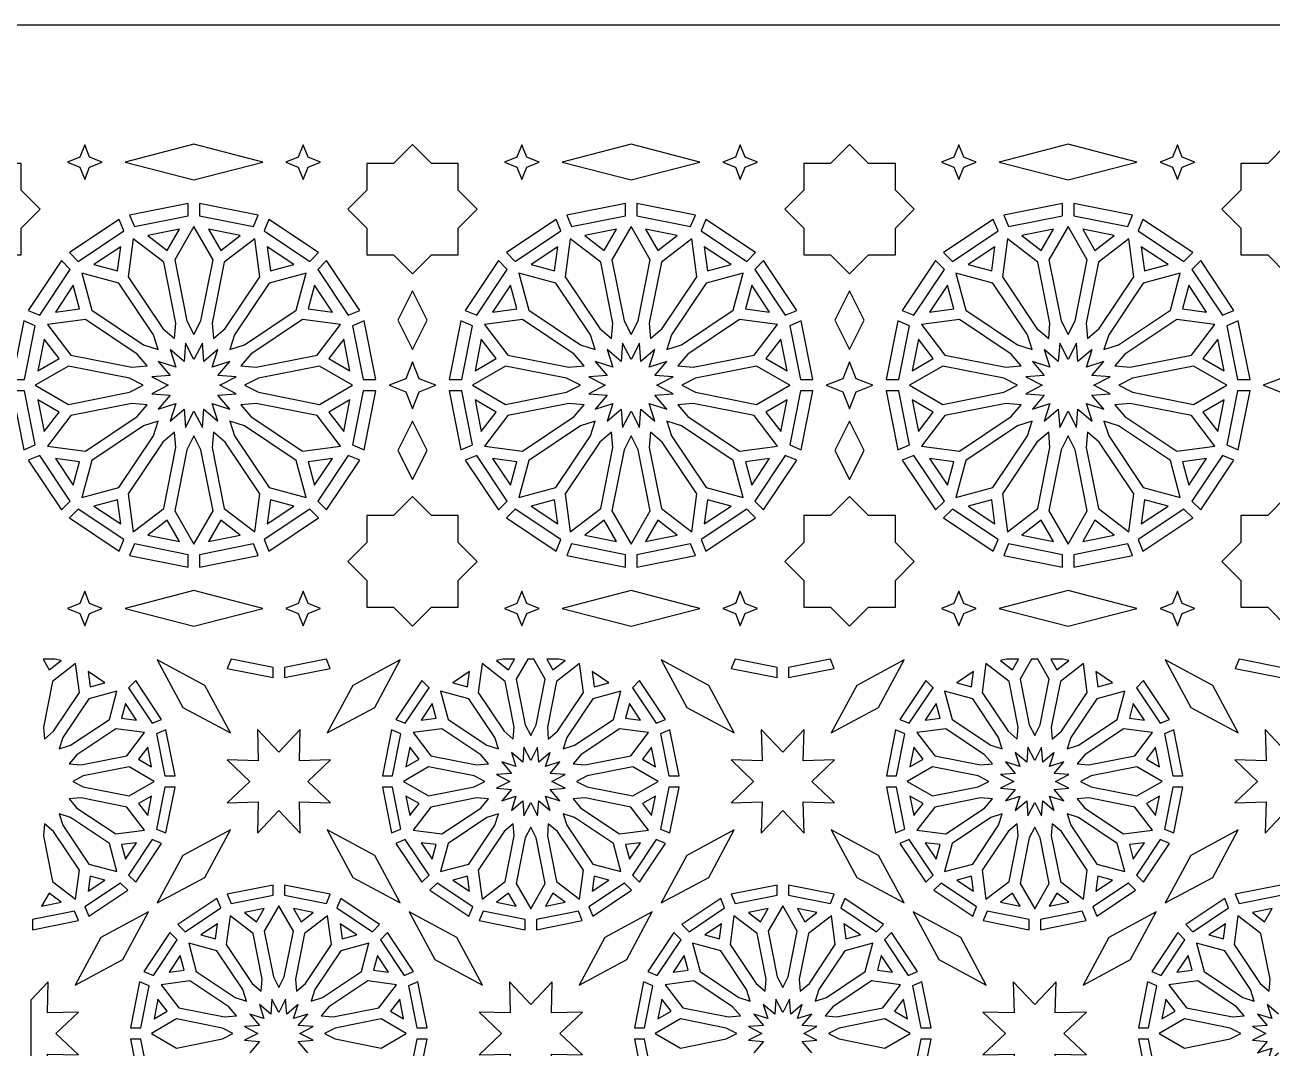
# Model space of a CAD drawing. Header units: millimetres. Extents: x 5 to 6335, y 27 to 2435.
# Drawn here: x 5459.6 to 5806, y 2150.9 to 2435 of the extents above; entities that cross this region are included whole.
import ezdxf

# ---------------------------------------------------------------- set-up
doc = ezdxf.new("R2010")
doc.units = ezdxf.units.MM
doc.layers.add('CUT', color=1, linetype='CONTINUOUS')

msp = doc.modelspace()

# ---------------------------------------------------------------- linework, layer by layer
at = {"layer": 'CUT'}
for points in [[(6335.16, 2434.99), (6335.16, 1034.84), (5285.01, 1034.84), (5285.01, 2434.99)], [(5458.516, 2389.092), (5458.516, 2396.542), (5451.067, 2396.542), (5445.799, 2401.809), (5440.532, 2396.542), (5433.083, 2396.542), (5433.083, 2389.092), (5427.815, 2383.825), (5433.083, 2378.558), (5433.083, 2371.108), (5440.532, 2371.108), (5445.799, 2365.841), (5451.067, 2371.108), (5458.516, 2371.108), (5458.516, 2378.558), (5463.783, 2383.825)], [(5477.52, 2398.253), (5476.156, 2401.711), (5474.793, 2398.253), (5471.335, 2396.89), (5474.793, 2395.527), (5476.156, 2392.069), (5477.52, 2395.527), (5480.977, 2396.89)], [(5525.642, 2396.89), (5506.514, 2401.838), (5487.385, 2396.89), (5506.514, 2391.942)], [(5538.234, 2398.253), (5536.871, 2401.711), (5535.507, 2398.253), (5532.05, 2396.89), (5535.507, 2395.527), (5536.871, 2392.069), (5538.234, 2395.527), (5541.692, 2396.89)], [(5579.944, 2389.092), (5579.944, 2396.542), (5572.495, 2396.542), (5567.228, 2401.809), (5561.96, 2396.542), (5554.511, 2396.542), (5554.511, 2389.092), (5549.244, 2383.825), (5554.511, 2378.558), (5554.511, 2371.108), (5561.96, 2371.108), (5567.228, 2365.841), (5572.495, 2371.108), (5579.944, 2371.108), (5579.944, 2378.558), (5585.212, 2383.825)], [(5598.948, 2398.253), (5597.585, 2401.711), (5596.222, 2398.253), (5592.764, 2396.89), (5596.222, 2395.527), (5597.585, 2392.069), (5598.948, 2395.527), (5602.406, 2396.89)], [(5647.071, 2396.89), (5627.942, 2401.838), (5608.814, 2396.89), (5627.942, 2391.942)], [(5659.663, 2398.253), (5658.299, 2401.711), (5656.936, 2398.253), (5653.478, 2396.89), (5656.936, 2395.527), (5658.299, 2392.069), (5659.663, 2395.527), (5663.12, 2396.89)], [(5701.373, 2389.092), (5701.373, 2396.542), (5693.924, 2396.542), (5688.656, 2401.809), (5683.389, 2396.542), (5675.94, 2396.542), (5675.94, 2389.092), (5670.672, 2383.825), (5675.94, 2378.558), (5675.94, 2371.108), (5683.389, 2371.108), (5688.656, 2365.841), (5693.924, 2371.108), (5701.373, 2371.108), (5701.373, 2378.558), (5706.64, 2383.825)], [(5720.377, 2398.253), (5719.014, 2401.711), (5717.65, 2398.253), (5714.193, 2396.89), (5717.65, 2395.527), (5719.014, 2392.069), (5720.377, 2395.527), (5723.835, 2396.89)], [(5768.499, 2396.89), (5749.371, 2401.838), (5730.242, 2396.89), (5749.371, 2391.942)], [(5781.091, 2398.253), (5779.728, 2401.711), (5778.365, 2398.253), (5774.907, 2396.89), (5778.365, 2395.527), (5779.728, 2392.069), (5781.091, 2395.527), (5784.549, 2396.89)], [(5822.802, 2389.092), (5822.802, 2396.542), (5815.352, 2396.542), (5810.085, 2401.809), (5804.818, 2396.542), (5797.368, 2396.542), (5797.368, 2389.092), (5792.101, 2383.825), (5797.368, 2378.558), (5797.368, 2371.108), (5804.818, 2371.108), (5810.085, 2365.841), (5815.352, 2371.108), (5822.802, 2371.108), (5822.802, 2378.558), (5828.069, 2383.825)], [(5504.939, 2385.446), (5488.631, 2382.201), (5489.964, 2378.986), (5504.939, 2381.964)], [(5524.396, 2382.201), (5508.089, 2385.446), (5508.089, 2381.964), (5523.063, 2378.986)], [(5626.367, 2385.446), (5610.06, 2382.201), (5611.393, 2378.986), (5626.367, 2381.964)], [(5645.824, 2382.201), (5629.517, 2385.446), (5629.517, 2381.964), (5644.492, 2378.986)], [(5747.796, 2385.446), (5731.488, 2382.201), (5732.821, 2378.986), (5747.796, 2381.964)], [(5767.253, 2382.201), (5750.946, 2385.446), (5750.946, 2381.964), (5765.92, 2378.986)], [(5485.722, 2380.996), (5471.897, 2371.759), (5474.359, 2369.298), (5487.053, 2377.78)], [(5525.974, 2377.78), (5538.668, 2369.298), (5541.13, 2371.759), (5527.305, 2380.996)], [(5607.15, 2380.996), (5593.326, 2371.759), (5595.788, 2369.298), (5608.482, 2377.78)], [(5647.402, 2377.78), (5660.097, 2369.298), (5662.558, 2371.759), (5648.734, 2380.996)], [(5728.579, 2380.996), (5714.754, 2371.759), (5717.216, 2369.298), (5729.911, 2377.78)], [(5768.831, 2377.78), (5781.525, 2369.298), (5783.987, 2371.759), (5770.163, 2380.996)], [(5493.679, 2376.513), (5499.061, 2372.384), (5502.452, 2378.258)], [(5508.465, 2352.801), (5511.84, 2369.766), (5506.514, 2378.992), (5501.187, 2369.766), (5504.562, 2352.801), (5506.514, 2348.991)], [(5510.575, 2378.258), (5513.966, 2372.384), (5519.348, 2376.513)], [(5615.108, 2376.513), (5620.489, 2372.384), (5623.881, 2378.258)], [(5629.894, 2352.801), (5633.269, 2369.766), (5627.942, 2378.992), (5622.616, 2369.766), (5625.991, 2352.801), (5627.942, 2348.991)], [(5632.004, 2378.258), (5635.395, 2372.384), (5640.777, 2376.513)], [(5736.536, 2376.513), (5741.918, 2372.384), (5745.309, 2378.258)], [(5751.322, 2352.801), (5754.697, 2369.766), (5749.371, 2378.992), (5744.044, 2369.766), (5747.419, 2352.801), (5749.371, 2348.991)], [(5753.432, 2378.258), (5756.823, 2372.384), (5762.205, 2376.513)], [(5478.737, 2368.435), (5485.29, 2366.679), (5486.175, 2373.405)], [(5501.472, 2352.187), (5498.098, 2369.152), (5489.646, 2375.636), (5488.256, 2365.075), (5497.866, 2350.692), (5501.127, 2347.92)], [(5515.161, 2350.692), (5524.772, 2365.075), (5523.382, 2375.636), (5514.929, 2369.152), (5511.555, 2352.187), (5511.9, 2347.92)], [(5526.852, 2373.405), (5527.737, 2366.679), (5534.29, 2368.435)], [(5600.166, 2368.435), (5606.718, 2366.679), (5607.603, 2373.405)], [(5622.9, 2352.187), (5619.526, 2369.152), (5611.074, 2375.636), (5609.684, 2365.075), (5619.295, 2350.692), (5622.555, 2347.92)], [(5636.59, 2350.692), (5646.2, 2365.075), (5644.81, 2375.636), (5636.358, 2369.152), (5632.984, 2352.187), (5633.329, 2347.92)], [(5648.281, 2373.405), (5649.166, 2366.679), (5655.719, 2368.435)], [(5721.594, 2368.435), (5728.147, 2366.679), (5729.032, 2373.405)], [(5744.329, 2352.187), (5740.955, 2369.152), (5732.503, 2375.636), (5731.113, 2365.075), (5740.723, 2350.692), (5743.984, 2347.92)], [(5758.018, 2350.692), (5767.629, 2365.075), (5766.239, 2375.636), (5757.787, 2369.152), (5754.412, 2352.187), (5754.758, 2347.92)], [(5769.709, 2373.405), (5770.595, 2366.679), (5777.147, 2368.435)], [(5469.67, 2369.531), (5460.432, 2355.707), (5463.649, 2354.375), (5472.131, 2367.069)], [(5540.896, 2367.069), (5549.378, 2354.375), (5552.595, 2355.707), (5543.357, 2369.531)], [(5591.099, 2369.531), (5581.861, 2355.707), (5585.077, 2354.375), (5593.559, 2367.07)], [(5662.325, 2367.069), (5670.807, 2354.375), (5674.023, 2355.707), (5664.786, 2369.531)], [(5712.527, 2369.531), (5703.289, 2355.707), (5706.506, 2354.375), (5714.988, 2367.069)], [(5783.753, 2367.069), (5792.235, 2354.375), (5795.452, 2355.707), (5786.214, 2369.531)], [(5495.247, 2348.943), (5485.636, 2363.325), (5475.346, 2366.082), (5478.103, 2355.792), (5492.486, 2346.182), (5496.56, 2344.868)], [(5520.541, 2346.182), (5534.924, 2355.792), (5537.681, 2366.082), (5527.391, 2363.325), (5517.781, 2348.943), (5516.467, 2344.868)], [(5616.675, 2348.943), (5607.065, 2363.325), (5596.775, 2366.082), (5599.532, 2355.792), (5613.915, 2346.182), (5617.989, 2344.868)], [(5641.97, 2346.182), (5656.352, 2355.792), (5659.109, 2366.082), (5648.82, 2363.325), (5639.209, 2348.943), (5637.895, 2344.868)], [(5738.104, 2348.943), (5728.493, 2363.325), (5718.204, 2366.082), (5720.961, 2355.792), (5735.343, 2346.182), (5739.418, 2344.868)], [(5763.398, 2346.182), (5777.781, 2355.792), (5780.538, 2366.082), (5770.248, 2363.325), (5760.638, 2348.943), (5759.324, 2344.868)], [(5468.024, 2355.254), (5474.749, 2356.139), (5472.994, 2362.691)], [(5540.034, 2362.691), (5538.278, 2356.139), (5545.003, 2355.254)], [(5567.228, 2344.898), (5571.281, 2353.005), (5567.228, 2361.111), (5563.175, 2353.005)], [(5589.453, 2355.254), (5596.178, 2356.139), (5594.422, 2362.691)], [(5661.462, 2362.691), (5659.707, 2356.139), (5666.432, 2355.254)], [(5688.656, 2344.898), (5692.71, 2353.005), (5688.656, 2361.111), (5684.603, 2353.005)], [(5710.881, 2355.254), (5717.606, 2356.139), (5715.851, 2362.691)], [(5782.891, 2362.691), (5781.135, 2356.139), (5787.86, 2355.254)], [(5459.227, 2352.797), (5455.983, 2336.49), (5459.464, 2336.49), (5462.443, 2351.464)], [(5490.736, 2343.563), (5476.354, 2353.173), (5465.792, 2351.783), (5472.277, 2343.331), (5489.242, 2339.957), (5493.509, 2340.302)], [(5523.785, 2339.957), (5540.751, 2343.331), (5547.235, 2351.783), (5536.673, 2353.173), (5522.291, 2343.563), (5519.518, 2340.302)], [(5550.584, 2351.464), (5553.563, 2336.49), (5557.044, 2336.49), (5553.8, 2352.797)], [(5580.656, 2352.797), (5577.412, 2336.49), (5580.893, 2336.49), (5583.871, 2351.464)], [(5612.165, 2343.563), (5597.782, 2353.173), (5587.221, 2351.783), (5593.705, 2343.331), (5610.67, 2339.957), (5614.937, 2340.302)], [(5645.214, 2339.957), (5662.179, 2343.331), (5668.664, 2351.783), (5658.102, 2353.173), (5643.719, 2343.563), (5640.947, 2340.302)], [(5672.013, 2351.464), (5674.992, 2336.49), (5678.473, 2336.49), (5675.228, 2352.797)], [(5702.084, 2352.797), (5698.84, 2336.49), (5702.321, 2336.49), (5705.3, 2351.464)], [(5733.593, 2343.563), (5719.211, 2353.173), (5708.649, 2351.783), (5715.134, 2343.331), (5732.099, 2339.957), (5736.366, 2340.302)], [(5766.643, 2339.957), (5783.608, 2343.331), (5790.092, 2351.783), (5779.531, 2353.173), (5765.148, 2343.563), (5762.376, 2340.302)], [(5793.441, 2351.464), (5796.42, 2336.49), (5799.901, 2336.49), (5796.657, 2352.797)], [(5464.916, 2347.749), (5463.171, 2338.977), (5469.045, 2342.368)], [(5513.681, 2334.915), (5518.231, 2337.246), (5513.136, 2337.658), (5516.447, 2341.553), (5511.582, 2339.984), (5513.151, 2344.848), (5509.257, 2341.537), (5508.845, 2346.632), (5506.514, 2342.083), (5504.183, 2346.632), (5503.771, 2341.537), (5499.876, 2344.848), (5501.445, 2339.984), (5496.58, 2341.553), (5499.891, 2337.658), (5494.797, 2337.246), (5499.345, 2334.915), (5494.797, 2332.584), (5499.891, 2332.172), (5496.58, 2328.277), (5501.445, 2329.846), (5499.876, 2324.982), (5503.771, 2328.293), (5504.183, 2323.198), (5506.514, 2327.747), (5508.845, 2323.198), (5509.257, 2328.293), (5513.151, 2324.982), (5511.582, 2329.846), (5516.447, 2328.277), (5513.136, 2332.172), (5518.231, 2332.584)], [(5548.111, 2347.749), (5543.982, 2342.368), (5549.856, 2338.977)], [(5586.344, 2347.749), (5584.6, 2338.977), (5590.473, 2342.368)], [(5635.111, 2334.915), (5639.659, 2337.246), (5634.564, 2337.658), (5637.875, 2341.553), (5633.011, 2339.984), (5634.58, 2344.848), (5630.685, 2341.537), (5630.273, 2346.632), (5627.942, 2342.082), (5625.611, 2346.632), (5625.199, 2341.537), (5621.305, 2344.848), (5622.873, 2339.984), (5618.009, 2341.553), (5621.32, 2337.658), (5616.225, 2337.246), (5620.775, 2334.915), (5616.225, 2332.584), (5621.32, 2332.172), (5618.009, 2328.277), (5622.873, 2329.846), (5621.305, 2324.982), (5625.199, 2328.293), (5625.611, 2323.198), (5627.942, 2327.748), (5630.273, 2323.198), (5630.685, 2328.293), (5634.58, 2324.982), (5633.011, 2329.846), (5637.875, 2328.277), (5634.564, 2332.172), (5639.659, 2332.584)], [(5669.54, 2347.749), (5665.411, 2342.368), (5671.285, 2338.977)], [(5707.773, 2347.749), (5706.028, 2338.977), (5711.902, 2342.368)], [(5756.538, 2334.915), (5761.088, 2337.246), (5755.993, 2337.658), (5759.304, 2341.553), (5754.44, 2339.984), (5756.008, 2344.848), (5752.114, 2341.537), (5751.702, 2346.632), (5749.371, 2342.082), (5747.04, 2346.632), (5746.628, 2341.537), (5742.733, 2344.848), (5744.302, 2339.984), (5739.437, 2341.553), (5742.748, 2337.658), (5737.654, 2337.246), (5742.202, 2334.915), (5737.654, 2332.584), (5742.748, 2332.172), (5739.437, 2328.277), (5744.302, 2329.846), (5742.733, 2324.982), (5746.628, 2328.293), (5747.04, 2323.198), (5749.371, 2327.748), (5751.702, 2323.198), (5752.114, 2328.293), (5756.008, 2324.982), (5754.44, 2329.846), (5759.304, 2328.277), (5755.993, 2332.172), (5761.088, 2332.584)], [(5790.969, 2347.749), (5786.839, 2342.368), (5792.713, 2338.977)], [(5488.627, 2336.866), (5471.662, 2340.242), (5462.437, 2334.915), (5471.662, 2329.588), (5488.627, 2332.964), (5492.437, 2334.915)], [(5524.4, 2332.964), (5541.365, 2329.588), (5550.591, 2334.915), (5541.365, 2340.242), (5524.4, 2336.866), (5520.59, 2334.915)], [(5569.065, 2336.752), (5567.228, 2341.411), (5565.391, 2336.752), (5560.732, 2334.915), (5565.391, 2333.078), (5567.228, 2328.419), (5569.065, 2333.078), (5573.724, 2334.915)], [(5610.056, 2336.866), (5593.091, 2340.242), (5583.865, 2334.915), (5593.091, 2329.588), (5610.056, 2332.964), (5613.866, 2334.915)], [(5645.828, 2332.964), (5662.793, 2329.588), (5672.019, 2334.915), (5662.793, 2340.242), (5645.828, 2336.866), (5642.018, 2334.915)], [(5690.493, 2336.752), (5688.656, 2341.411), (5686.819, 2336.752), (5682.16, 2334.915), (5686.819, 2333.078), (5688.656, 2328.419), (5690.493, 2333.078), (5695.152, 2334.915)], [(5731.485, 2336.866), (5714.519, 2340.242), (5705.294, 2334.915), (5714.519, 2329.588), (5731.485, 2332.964), (5735.295, 2334.915)], [(5767.257, 2332.964), (5784.222, 2329.588), (5793.448, 2334.915), (5784.222, 2340.242), (5767.257, 2336.866), (5763.447, 2334.915)], [(5811.922, 2336.752), (5810.085, 2341.411), (5808.248, 2336.752), (5803.589, 2334.915), (5808.248, 2333.078), (5810.085, 2328.419), (5811.922, 2333.078), (5816.581, 2334.915)], [(5455.983, 2333.34), (5459.227, 2317.033), (5462.443, 2318.366), (5459.464, 2333.34)], [(5553.563, 2333.34), (5550.584, 2318.366), (5553.8, 2317.033), (5557.044, 2333.34)], [(5577.412, 2333.34), (5580.656, 2317.033), (5583.871, 2318.366), (5580.893, 2333.34)], [(5674.992, 2333.34), (5672.013, 2318.366), (5675.228, 2317.033), (5678.473, 2333.34)], [(5698.84, 2333.34), (5702.084, 2317.033), (5705.3, 2318.366), (5702.321, 2333.34)], [(5796.42, 2333.34), (5793.441, 2318.366), (5796.657, 2317.033), (5799.901, 2333.34)], [(5463.171, 2330.853), (5464.916, 2322.081), (5469.045, 2327.462)], [(5489.242, 2329.873), (5472.277, 2326.499), (5465.792, 2318.047), (5476.354, 2316.657), (5490.736, 2326.267), (5493.509, 2329.528)], [(5522.291, 2326.267), (5536.673, 2316.657), (5547.235, 2318.047), (5540.751, 2326.499), (5523.785, 2329.873), (5519.518, 2329.528)], [(5549.856, 2330.853), (5543.982, 2327.462), (5548.111, 2322.081)], [(5584.6, 2330.853), (5586.344, 2322.081), (5590.473, 2327.462)], [(5610.67, 2329.873), (5593.705, 2326.499), (5587.221, 2318.047), (5597.782, 2316.657), (5612.165, 2326.267), (5614.937, 2329.528)], [(5643.719, 2326.267), (5658.102, 2316.657), (5668.664, 2318.047), (5662.179, 2326.499), (5645.214, 2329.873), (5640.947, 2329.528)], [(5671.285, 2330.853), (5665.411, 2327.462), (5669.54, 2322.081)], [(5706.028, 2330.853), (5707.773, 2322.081), (5711.902, 2327.462)], [(5732.099, 2329.873), (5715.134, 2326.499), (5708.649, 2318.047), (5719.211, 2316.657), (5733.593, 2326.267), (5736.366, 2329.528)], [(5765.148, 2326.267), (5779.531, 2316.657), (5790.092, 2318.047), (5783.608, 2326.499), (5766.643, 2329.873), (5762.376, 2329.528)], [(5792.713, 2330.853), (5786.839, 2327.462), (5790.969, 2322.081)], [(5492.486, 2323.648), (5478.103, 2314.038), (5475.346, 2303.748), (5485.636, 2306.505), (5495.247, 2320.887), (5496.56, 2324.962)], [(5517.781, 2320.887), (5527.391, 2306.505), (5537.681, 2303.748), (5534.924, 2314.038), (5520.541, 2323.648), (5516.467, 2324.962)], [(5567.228, 2308.719), (5571.281, 2316.825), (5567.228, 2324.931), (5563.175, 2316.825)], [(5613.915, 2323.648), (5599.532, 2314.038), (5596.775, 2303.748), (5607.065, 2306.505), (5616.675, 2320.887), (5617.989, 2324.962)], [(5639.209, 2320.887), (5648.82, 2306.505), (5659.109, 2303.748), (5656.352, 2314.038), (5641.97, 2323.648), (5637.895, 2324.962)], [(5688.656, 2308.719), (5692.71, 2316.825), (5688.656, 2324.931), (5684.603, 2316.825)], [(5735.343, 2323.648), (5720.961, 2314.038), (5718.204, 2303.748), (5728.493, 2306.505), (5738.104, 2320.887), (5739.418, 2324.962)], [(5760.638, 2320.887), (5770.248, 2306.505), (5780.538, 2303.748), (5777.781, 2314.038), (5763.398, 2323.648), (5759.324, 2324.962)], [(5497.866, 2319.138), (5488.256, 2304.755), (5489.646, 2294.194), (5498.098, 2300.678), (5501.472, 2317.643), (5501.127, 2321.91)], [(5511.9, 2321.91), (5511.555, 2317.643), (5514.929, 2300.678), (5523.382, 2294.194), (5524.772, 2304.755), (5515.161, 2319.138)], [(5619.295, 2319.138), (5609.684, 2304.755), (5611.074, 2294.194), (5619.526, 2300.678), (5622.9, 2317.643), (5622.555, 2321.91)], [(5633.329, 2321.91), (5632.984, 2317.643), (5636.358, 2300.678), (5644.81, 2294.194), (5646.2, 2304.755), (5636.59, 2319.138)], [(5740.723, 2319.138), (5731.113, 2304.755), (5732.503, 2294.194), (5740.955, 2300.678), (5744.329, 2317.643), (5743.984, 2321.91)], [(5754.758, 2321.91), (5754.412, 2317.643), (5757.787, 2300.678), (5766.239, 2294.194), (5767.629, 2304.755), (5758.018, 2319.138)], [(5504.562, 2317.029), (5501.187, 2300.064), (5506.514, 2290.838), (5511.84, 2300.064), (5508.465, 2317.029), (5506.514, 2320.839)], [(5625.991, 2317.029), (5622.616, 2300.064), (5627.942, 2290.838), (5633.269, 2300.064), (5629.894, 2317.029), (5627.942, 2320.839)], [(5747.419, 2317.029), (5744.044, 2300.064), (5749.371, 2290.838), (5754.697, 2300.064), (5751.322, 2317.029), (5749.371, 2320.839)], [(5472.131, 2302.761), (5463.649, 2315.455), (5460.432, 2314.123), (5469.67, 2300.299)], [(5468.024, 2314.576), (5472.994, 2307.139), (5474.749, 2313.691)], [(5545.003, 2314.576), (5538.278, 2313.691), (5540.034, 2307.139)], [(5549.378, 2315.455), (5540.896, 2302.761), (5543.357, 2300.299), (5552.595, 2314.123)], [(5593.559, 2302.76), (5585.077, 2315.455), (5581.861, 2314.123), (5591.099, 2300.299)], [(5589.453, 2314.576), (5594.422, 2307.139), (5596.178, 2313.691)], [(5666.432, 2314.576), (5659.707, 2313.691), (5661.462, 2307.139)], [(5670.807, 2315.455), (5662.325, 2302.761), (5664.786, 2300.299), (5674.023, 2314.123)], [(5714.988, 2302.761), (5706.506, 2315.455), (5703.289, 2314.123), (5712.527, 2300.299)], [(5710.881, 2314.576), (5715.851, 2307.139), (5717.606, 2313.691)], [(5787.86, 2314.576), (5781.135, 2313.691), (5782.891, 2307.139)], [(5792.235, 2315.455), (5783.753, 2302.761), (5786.214, 2300.299), (5795.452, 2314.123)], [(5478.737, 2301.395), (5486.175, 2296.425), (5485.29, 2303.151)], [(5534.29, 2301.395), (5527.737, 2303.151), (5526.852, 2296.425)], [(5579.944, 2291.272), (5579.944, 2298.722), (5572.495, 2298.722), (5567.228, 2303.989), (5561.96, 2298.722), (5554.511, 2298.722), (5554.511, 2291.272), (5549.244, 2286.005), (5554.511, 2280.738), (5554.511, 2273.288), (5561.96, 2273.288), (5567.228, 2268.021), (5572.495, 2273.288), (5579.944, 2273.288), (5579.944, 2280.738), (5585.212, 2286.005)], [(5600.166, 2301.395), (5607.603, 2296.425), (5606.718, 2303.151)], [(5655.719, 2301.395), (5649.166, 2303.151), (5648.281, 2296.425)], [(5701.373, 2291.272), (5701.373, 2298.722), (5693.924, 2298.722), (5688.656, 2303.989), (5683.389, 2298.722), (5675.94, 2298.722), (5675.94, 2291.272), (5670.672, 2286.005), (5675.94, 2280.738), (5675.94, 2273.288), (5683.389, 2273.288), (5688.656, 2268.021), (5693.924, 2273.288), (5701.373, 2273.288), (5701.373, 2280.738), (5706.64, 2286.005)], [(5721.594, 2301.395), (5729.032, 2296.425), (5728.147, 2303.151)], [(5777.147, 2301.395), (5770.595, 2303.151), (5769.709, 2296.425)], [(5822.802, 2291.272), (5822.802, 2298.722), (5815.352, 2298.722), (5810.085, 2303.989), (5804.818, 2298.722), (5797.368, 2298.722), (5797.368, 2291.272), (5792.101, 2286.005), (5797.368, 2280.738), (5797.368, 2273.288), (5804.818, 2273.288), (5810.085, 2268.021), (5815.352, 2273.288), (5822.802, 2273.288), (5822.802, 2280.738), (5828.069, 2286.005)], [(5487.053, 2292.05), (5474.359, 2300.532), (5471.897, 2298.071), (5485.722, 2288.834)], [(5493.679, 2293.317), (5502.452, 2291.572), (5499.061, 2297.446)], [(5519.348, 2293.317), (5513.966, 2297.446), (5510.575, 2291.572)], [(5538.668, 2300.532), (5525.974, 2292.05), (5527.305, 2288.834), (5541.13, 2298.071)], [(5608.482, 2292.05), (5595.788, 2300.532), (5593.326, 2298.071), (5607.15, 2288.834)], [(5615.108, 2293.317), (5623.881, 2291.572), (5620.489, 2297.446)], [(5640.777, 2293.317), (5635.395, 2297.446), (5632.004, 2291.572)], [(5660.097, 2300.532), (5647.402, 2292.05), (5648.734, 2288.834), (5662.558, 2298.071)], [(5729.911, 2292.05), (5717.216, 2300.532), (5714.754, 2298.071), (5728.579, 2288.834)], [(5736.536, 2293.317), (5745.309, 2291.572), (5741.918, 2297.446)], [(5762.205, 2293.317), (5756.823, 2297.446), (5753.432, 2291.572)], [(5781.525, 2300.532), (5768.831, 2292.05), (5770.163, 2288.834), (5783.987, 2298.071)], [(5504.939, 2287.866), (5489.964, 2290.844), (5488.631, 2287.629), (5504.939, 2284.384)], [(5523.063, 2290.844), (5508.089, 2287.866), (5508.089, 2284.384), (5524.396, 2287.629)], [(5626.367, 2287.866), (5611.393, 2290.844), (5610.06, 2287.629), (5626.367, 2284.384)], [(5644.492, 2290.844), (5629.517, 2287.866), (5629.517, 2284.384), (5645.824, 2287.629)], [(5747.796, 2287.866), (5732.821, 2290.844), (5731.488, 2287.629), (5747.796, 2284.384)], [(5765.92, 2290.844), (5750.946, 2287.866), (5750.946, 2284.384), (5767.253, 2287.629)], [(5477.52, 2274.303), (5476.156, 2277.761), (5474.793, 2274.303), (5471.335, 2272.94), (5474.793, 2271.577), (5476.156, 2268.119), (5477.52, 2271.577), (5480.977, 2272.94)], [(5525.642, 2272.94), (5506.514, 2277.888), (5487.385, 2272.94), (5506.514, 2267.992)], [(5538.234, 2274.303), (5536.871, 2277.761), (5535.507, 2274.303), (5532.05, 2272.94), (5535.507, 2271.577), (5536.871, 2268.119), (5538.234, 2271.577), (5541.692, 2272.94)], [(5598.948, 2274.303), (5597.585, 2277.761), (5596.222, 2274.303), (5592.764, 2272.94), (5596.222, 2271.577), (5597.585, 2268.119), (5598.948, 2271.577), (5602.406, 2272.94)], [(5647.071, 2272.94), (5627.942, 2277.888), (5608.814, 2272.94), (5627.942, 2267.992)], [(5659.663, 2274.303), (5658.299, 2277.761), (5656.936, 2274.303), (5653.478, 2272.94), (5656.936, 2271.577), (5658.299, 2268.119), (5659.663, 2271.577), (5663.12, 2272.94)], [(5720.377, 2274.303), (5719.014, 2277.761), (5717.65, 2274.303), (5714.193, 2272.94), (5717.65, 2271.577), (5719.014, 2268.119), (5720.377, 2271.577), (5723.835, 2272.94)], [(5768.499, 2272.94), (5749.371, 2277.888), (5730.242, 2272.94), (5749.371, 2267.992)], [(5781.091, 2274.303), (5779.728, 2277.761), (5778.365, 2274.303), (5774.907, 2272.94), (5778.365, 2271.577), (5779.728, 2268.119), (5781.091, 2271.577), (5784.549, 2272.94)], [(5464.576, 2258.84), (5466.255, 2255.933), (5469.6, 2258.5), (5467.888, 2258.84)], [(5464.957, 2236.677), (5467.487, 2238.828), (5474.689, 2249.606), (5473.634, 2257.623), (5467.218, 2252.701), (5464.689, 2239.988)], [(5503.436, 2245.471), (5516.634, 2238.366), (5509.529, 2251.564), (5496.331, 2258.669)], [(5516.847, 2258.84), (5515.777, 2256.258), (5528.51, 2253.724), (5528.51, 2256.539), (5516.945, 2258.84)], [(5543.225, 2258.84), (5531.66, 2256.539), (5531.66, 2253.724), (5544.393, 2256.258), (5543.323, 2258.84)], [(5550.641, 2251.564), (5543.536, 2238.366), (5556.734, 2245.471), (5563.839, 2258.669)], [(5595.213, 2236.677), (5595.481, 2239.988), (5592.952, 2252.701), (5586.536, 2257.623), (5585.481, 2249.606), (5592.683, 2238.828)], [(5592.282, 2258.84), (5590.57, 2258.5), (5593.915, 2255.933), (5595.594, 2258.84)], [(5599.231, 2258.84), (5596.042, 2253.315), (5598.571, 2240.603), (5600.085, 2237.646), (5601.599, 2240.603), (5604.128, 2253.315), (5600.939, 2258.84)], [(5604.576, 2258.84), (5606.255, 2255.933), (5609.6, 2258.5), (5607.888, 2258.84)], [(5604.957, 2236.677), (5607.487, 2238.828), (5614.689, 2249.606), (5613.634, 2257.623), (5607.218, 2252.701), (5604.689, 2239.988)], [(5643.436, 2245.471), (5656.634, 2238.366), (5649.529, 2251.564), (5636.331, 2258.669)], [(5656.847, 2258.84), (5655.777, 2256.258), (5668.51, 2253.724), (5668.51, 2256.539), (5656.945, 2258.84)], [(5683.225, 2258.84), (5671.66, 2256.539), (5671.66, 2253.724), (5684.393, 2256.258), (5683.323, 2258.84)], [(5690.641, 2251.564), (5683.536, 2238.366), (5696.734, 2245.471), (5703.839, 2258.669)], [(5735.213, 2236.677), (5735.481, 2239.988), (5732.952, 2252.701), (5726.536, 2257.623), (5725.481, 2249.606), (5732.683, 2238.828)], [(5732.282, 2258.84), (5730.57, 2258.5), (5733.915, 2255.933), (5735.594, 2258.84)], [(5739.231, 2258.84), (5736.042, 2253.315), (5738.571, 2240.603), (5740.085, 2237.646), (5741.599, 2240.603), (5744.128, 2253.315), (5740.939, 2258.84)], [(5744.576, 2258.84), (5746.255, 2255.933), (5749.6, 2258.5), (5747.888, 2258.84)], [(5744.957, 2236.677), (5747.487, 2238.828), (5754.689, 2249.606), (5753.634, 2257.623), (5747.218, 2252.701), (5744.689, 2239.988)], [(5783.436, 2245.471), (5796.634, 2238.366), (5789.529, 2251.564), (5776.331, 2258.669)], [(5796.847, 2258.84), (5795.777, 2256.258), (5808.51, 2253.724), (5808.51, 2256.539), (5796.945, 2258.84)], [(5477.105, 2255.391), (5477.655, 2251.211), (5481.728, 2252.302)], [(5497.537, 2242.133), (5490.324, 2252.927), (5488.335, 2250.937), (5494.937, 2241.056)], [(5569.846, 2252.927), (5562.633, 2242.133), (5565.233, 2241.056), (5571.835, 2250.937)], [(5578.442, 2252.302), (5582.515, 2251.211), (5583.065, 2255.391)], [(5617.105, 2255.391), (5617.655, 2251.211), (5621.728, 2252.302)], [(5637.537, 2242.133), (5630.324, 2252.927), (5628.335, 2250.937), (5634.937, 2241.056)], [(5709.846, 2252.927), (5702.633, 2242.133), (5705.233, 2241.056), (5711.835, 2250.937)], [(5718.442, 2252.302), (5722.515, 2251.211), (5723.065, 2255.391)], [(5757.105, 2255.391), (5757.655, 2251.211), (5761.728, 2252.302)], [(5777.537, 2242.133), (5770.324, 2252.927), (5768.335, 2250.937), (5774.937, 2241.056)], [(5469.087, 2233.917), (5472.249, 2234.937), (5483.026, 2242.138), (5485.119, 2249.949), (5477.308, 2247.856), (5470.107, 2237.079)], [(5591.083, 2233.917), (5590.063, 2237.079), (5582.862, 2247.856), (5575.051, 2249.949), (5577.144, 2242.138), (5587.921, 2234.937)], [(5609.087, 2233.917), (5612.249, 2234.937), (5623.026, 2242.138), (5625.119, 2249.949), (5617.308, 2247.856), (5610.107, 2237.079)], [(5731.083, 2233.917), (5730.063, 2237.079), (5722.862, 2247.856), (5715.051, 2249.949), (5717.144, 2242.138), (5727.921, 2234.937)], [(5749.087, 2233.917), (5752.249, 2234.937), (5763.026, 2242.138), (5765.119, 2249.949), (5757.308, 2247.856), (5750.107, 2237.079)], [(5487.472, 2246.558), (5486.381, 2242.485), (5490.561, 2241.935)], [(5569.609, 2241.935), (5573.789, 2242.485), (5572.698, 2246.558)], [(5627.472, 2246.558), (5626.381, 2242.485), (5630.561, 2241.935)], [(5709.609, 2241.935), (5713.789, 2242.485), (5712.698, 2246.558)], [(5767.472, 2246.558), (5766.381, 2242.485), (5770.561, 2241.935)], [(5471.847, 2229.787), (5475.158, 2229.519), (5487.871, 2232.048), (5492.793, 2238.464), (5484.776, 2239.519), (5473.998, 2232.317)], [(5496.143, 2238.145), (5498.461, 2226.49), (5501.276, 2226.49), (5498.742, 2239.223)], [(5524.134, 2239.282), (5524.367, 2230.633), (5515.718, 2230.866), (5521.999, 2224.915), (5515.718, 2218.964), (5524.367, 2219.197), (5524.134, 2210.548), (5530.085, 2216.829), (5536.036, 2210.548), (5535.803, 2219.197), (5544.452, 2218.964), (5538.171, 2224.915), (5544.452, 2230.866), (5535.803, 2230.633), (5536.036, 2239.282), (5530.085, 2233.001)], [(5561.428, 2239.223), (5558.894, 2226.49), (5561.709, 2226.49), (5564.027, 2238.145)], [(5586.172, 2232.317), (5575.394, 2239.519), (5567.377, 2238.464), (5572.299, 2232.048), (5585.012, 2229.519), (5588.323, 2229.787)], [(5611.847, 2229.787), (5615.158, 2229.519), (5627.871, 2232.048), (5632.793, 2238.464), (5624.776, 2239.519), (5613.998, 2232.317)], [(5636.143, 2238.145), (5638.461, 2226.49), (5641.276, 2226.49), (5638.742, 2239.223)], [(5664.134, 2239.282), (5664.367, 2230.633), (5655.718, 2230.866), (5661.999, 2224.915), (5655.718, 2218.964), (5664.367, 2219.197), (5664.134, 2210.548), (5670.085, 2216.829), (5676.036, 2210.548), (5675.803, 2219.197), (5684.452, 2218.964), (5678.171, 2224.915), (5684.452, 2230.866), (5675.803, 2230.633), (5676.036, 2239.282), (5670.085, 2233.001)], [(5701.428, 2239.223), (5698.894, 2226.49), (5701.709, 2226.49), (5704.027, 2238.145)], [(5726.172, 2232.317), (5715.394, 2239.519), (5707.377, 2238.464), (5712.299, 2232.048), (5725.012, 2229.519), (5728.323, 2229.787)], [(5751.847, 2229.787), (5755.158, 2229.519), (5767.871, 2232.048), (5772.793, 2238.464), (5764.776, 2239.519), (5753.998, 2232.317)], [(5776.143, 2238.145), (5778.461, 2226.49), (5781.276, 2226.49), (5778.742, 2239.223)], [(5804.134, 2239.282), (5804.367, 2230.633), (5795.718, 2230.866), (5801.999, 2224.915), (5795.718, 2218.964), (5804.367, 2219.197), (5804.134, 2210.548), (5810.085, 2216.829), (5816.036, 2210.548), (5815.803, 2219.197), (5824.452, 2218.964), (5818.171, 2224.915), (5824.452, 2230.866), (5815.803, 2230.633), (5816.036, 2239.282), (5810.085, 2233.001)], [(5493.67, 2234.43), (5491.103, 2231.085), (5494.754, 2228.977)], [(5565.416, 2228.977), (5569.067, 2231.085), (5566.5, 2234.43)], [(5598.192, 2234.433), (5597.857, 2230.295), (5594.693, 2232.984), (5595.967, 2229.033), (5592.016, 2230.307), (5594.705, 2227.143), (5590.567, 2226.808), (5594.261, 2224.915), (5590.567, 2223.022), (5594.705, 2222.687), (5592.016, 2219.523), (5595.967, 2220.797), (5594.693, 2216.846), (5597.857, 2219.535), (5598.192, 2215.397), (5600.085, 2219.091), (5601.978, 2215.397), (5602.313, 2219.535), (5605.477, 2216.846), (5604.203, 2220.797), (5608.154, 2219.523), (5605.465, 2222.687), (5609.603, 2223.022), (5605.909, 2224.915), (5609.603, 2226.808), (5605.465, 2227.143), (5608.154, 2230.307), (5604.203, 2229.033), (5605.477, 2232.984), (5602.313, 2230.295), (5601.978, 2234.433), (5600.085, 2230.739)], [(5633.67, 2234.43), (5631.103, 2231.085), (5634.754, 2228.977)], [(5705.416, 2228.977), (5709.067, 2231.085), (5706.5, 2234.43)], [(5738.192, 2234.433), (5737.857, 2230.295), (5734.693, 2232.984), (5735.967, 2229.033), (5732.016, 2230.307), (5734.705, 2227.143), (5730.567, 2226.808), (5734.261, 2224.915), (5730.567, 2223.022), (5734.705, 2222.687), (5732.016, 2219.523), (5735.967, 2220.797), (5734.693, 2216.846), (5737.857, 2219.535), (5738.192, 2215.397), (5740.085, 2219.091), (5741.978, 2215.397), (5742.313, 2219.535), (5745.477, 2216.846), (5744.203, 2220.797), (5748.154, 2219.523), (5745.465, 2222.687), (5749.603, 2223.022), (5745.909, 2224.915), (5749.603, 2226.808), (5745.465, 2227.143), (5748.154, 2230.307), (5744.203, 2229.033), (5745.477, 2232.984), (5742.313, 2230.295), (5741.978, 2234.433), (5740.085, 2230.739)], [(5773.67, 2234.43), (5771.103, 2231.085), (5774.754, 2228.977)], [(5472.816, 2224.915), (5475.773, 2223.401), (5488.485, 2220.872), (5495.489, 2224.915), (5488.485, 2228.958), (5475.773, 2226.429)], [(5587.354, 2224.915), (5584.397, 2226.429), (5571.685, 2228.958), (5564.681, 2224.915), (5571.685, 2220.872), (5584.397, 2223.401)], [(5612.816, 2224.915), (5615.773, 2223.401), (5628.485, 2220.872), (5635.489, 2224.915), (5628.485, 2228.958), (5615.773, 2226.429)], [(5727.354, 2224.915), (5724.397, 2226.429), (5711.685, 2228.958), (5704.681, 2224.915), (5711.685, 2220.872), (5724.397, 2223.401)], [(5752.816, 2224.915), (5755.773, 2223.401), (5768.485, 2220.872), (5775.489, 2224.915), (5768.485, 2228.958), (5755.773, 2226.429)], [(5498.461, 2223.34), (5496.143, 2211.685), (5498.742, 2210.607), (5501.276, 2223.34)], [(5558.894, 2223.34), (5561.428, 2210.607), (5564.027, 2211.685), (5561.709, 2223.34)], [(5638.461, 2223.34), (5636.143, 2211.685), (5638.742, 2210.607), (5641.276, 2223.34)], [(5698.894, 2223.34), (5701.428, 2210.607), (5704.027, 2211.685), (5701.709, 2223.34)], [(5778.461, 2223.34), (5776.143, 2211.685), (5778.742, 2210.607), (5781.276, 2223.34)], [(5471.847, 2220.043), (5473.998, 2217.513), (5484.776, 2210.311), (5492.793, 2211.366), (5487.871, 2217.782), (5475.158, 2220.311)], [(5494.754, 2220.853), (5491.103, 2218.745), (5493.67, 2215.4)], [(5569.067, 2218.745), (5565.416, 2220.853), (5566.5, 2215.4)], [(5588.323, 2220.043), (5585.012, 2220.311), (5572.299, 2217.782), (5567.377, 2211.366), (5575.394, 2210.311), (5586.172, 2217.513)], [(5611.847, 2220.043), (5613.998, 2217.513), (5624.776, 2210.311), (5632.793, 2211.366), (5627.871, 2217.782), (5615.158, 2220.311)], [(5634.754, 2220.853), (5631.103, 2218.745), (5633.67, 2215.4)], [(5709.067, 2218.745), (5705.416, 2220.853), (5706.5, 2215.4)], [(5728.323, 2220.043), (5725.012, 2220.311), (5712.299, 2217.782), (5707.377, 2211.366), (5715.394, 2210.311), (5726.172, 2217.513)], [(5751.847, 2220.043), (5753.998, 2217.513), (5764.776, 2210.311), (5772.793, 2211.366), (5767.871, 2217.782), (5755.158, 2220.311)], [(5774.754, 2220.853), (5771.103, 2218.745), (5773.67, 2215.4)], [(5469.087, 2215.913), (5470.107, 2212.751), (5477.308, 2201.974), (5485.119, 2199.881), (5483.026, 2207.692), (5472.249, 2214.893)], [(5591.083, 2215.913), (5587.921, 2214.893), (5577.144, 2207.692), (5575.051, 2199.881), (5582.862, 2201.974), (5590.063, 2212.751)], [(5609.087, 2215.913), (5610.107, 2212.751), (5617.308, 2201.974), (5625.119, 2199.881), (5623.026, 2207.692), (5612.249, 2214.893)], [(5731.083, 2215.913), (5727.921, 2214.893), (5717.144, 2207.692), (5715.051, 2199.881), (5722.862, 2201.974), (5730.063, 2212.751)], [(5749.087, 2215.913), (5750.107, 2212.751), (5757.308, 2201.974), (5765.119, 2199.881), (5763.026, 2207.692), (5752.249, 2214.893)], [(5464.957, 2213.153), (5464.689, 2209.842), (5467.218, 2197.129), (5473.634, 2192.207), (5474.689, 2200.224), (5467.487, 2211.002)], [(5509.529, 2198.266), (5516.634, 2211.464), (5503.436, 2204.359), (5496.331, 2191.161)], [(5556.734, 2204.359), (5543.536, 2211.464), (5550.641, 2198.266), (5563.839, 2191.161)], [(5595.213, 2213.153), (5592.683, 2211.002), (5585.481, 2200.224), (5586.536, 2192.207), (5592.952, 2197.129), (5595.481, 2209.842)], [(5600.085, 2212.184), (5598.571, 2209.227), (5596.042, 2196.515), (5600.085, 2189.511), (5604.128, 2196.515), (5601.599, 2209.227)], [(5604.957, 2213.153), (5604.689, 2209.842), (5607.218, 2197.129), (5613.634, 2192.207), (5614.689, 2200.224), (5607.487, 2211.002)], [(5649.529, 2198.266), (5656.634, 2211.464), (5643.436, 2204.359), (5636.331, 2191.161)], [(5696.734, 2204.359), (5683.536, 2211.464), (5690.641, 2198.266), (5703.839, 2191.161)], [(5735.213, 2213.153), (5732.683, 2211.002), (5725.481, 2200.224), (5726.536, 2192.207), (5732.952, 2197.129), (5735.481, 2209.842)], [(5740.085, 2212.184), (5738.571, 2209.227), (5736.042, 2196.515), (5740.085, 2189.511), (5744.128, 2196.515), (5741.599, 2209.227)], [(5744.957, 2213.153), (5744.689, 2209.842), (5747.218, 2197.129), (5753.634, 2192.207), (5754.689, 2200.224), (5747.487, 2211.002)], [(5789.529, 2198.266), (5796.634, 2211.464), (5783.436, 2204.359), (5776.331, 2191.161)], [(5490.561, 2207.895), (5486.381, 2207.345), (5487.472, 2203.272)], [(5494.937, 2208.774), (5488.335, 2198.893), (5490.324, 2196.903), (5497.537, 2207.697)], [(5562.633, 2207.697), (5569.846, 2196.903), (5571.835, 2198.893), (5565.233, 2208.774)], [(5573.789, 2207.345), (5569.609, 2207.895), (5572.698, 2203.272)], [(5630.561, 2207.895), (5626.381, 2207.345), (5627.472, 2203.272)], [(5634.937, 2208.774), (5628.335, 2198.893), (5630.324, 2196.903), (5637.537, 2207.697)], [(5702.633, 2207.697), (5709.846, 2196.903), (5711.835, 2198.893), (5705.233, 2208.774)], [(5713.789, 2207.345), (5709.609, 2207.895), (5712.698, 2203.272)], [(5770.561, 2207.895), (5766.381, 2207.345), (5767.472, 2203.272)], [(5774.937, 2208.774), (5768.335, 2198.893), (5770.324, 2196.903), (5777.537, 2207.697)], [(5486.107, 2196.665), (5476.226, 2190.063), (5477.303, 2187.463), (5488.097, 2194.676)], [(5481.728, 2197.528), (5477.655, 2198.619), (5477.105, 2194.439)], [(5572.073, 2194.676), (5582.867, 2187.463), (5583.944, 2190.063), (5574.063, 2196.665)], [(5582.515, 2198.619), (5578.442, 2197.528), (5583.065, 2194.439)], [(5626.107, 2196.665), (5616.226, 2190.063), (5617.303, 2187.463), (5628.097, 2194.676)], [(5621.728, 2197.528), (5617.655, 2198.619), (5617.105, 2194.439)], [(5712.073, 2194.676), (5722.867, 2187.463), (5723.944, 2190.063), (5714.063, 2196.665)], [(5722.515, 2198.619), (5718.442, 2197.528), (5723.065, 2194.439)], [(5766.107, 2196.665), (5756.226, 2190.063), (5757.303, 2187.463), (5768.097, 2194.676)], [(5761.728, 2197.528), (5757.655, 2198.619), (5757.105, 2194.439)], [(5466.255, 2193.897), (5464.147, 2190.246), (5469.6, 2191.33)], [(5528.51, 2196.106), (5515.777, 2193.572), (5516.855, 2190.973), (5528.51, 2193.291)], [(5544.393, 2193.572), (5531.66, 2196.106), (5531.66, 2193.291), (5543.315, 2190.973)], [(5593.915, 2193.897), (5590.57, 2191.33), (5596.023, 2190.246)], [(5606.255, 2193.897), (5604.147, 2190.246), (5609.6, 2191.33)], [(5668.51, 2196.106), (5655.777, 2193.572), (5656.855, 2190.973), (5668.51, 2193.291)], [(5684.393, 2193.572), (5671.66, 2196.106), (5671.66, 2193.291), (5683.315, 2190.973)], [(5733.915, 2193.897), (5730.57, 2191.33), (5736.023, 2190.246)], [(5746.255, 2193.897), (5744.147, 2190.246), (5749.6, 2191.33)], [(5808.51, 2196.106), (5795.777, 2193.572), (5796.855, 2190.973), (5808.51, 2193.291)], [(5512.867, 2192.367), (5502.073, 2185.154), (5504.063, 2183.165), (5513.944, 2189.767)], [(5530.085, 2167.646), (5531.599, 2170.603), (5534.128, 2183.315), (5530.085, 2190.319), (5526.042, 2183.315), (5528.571, 2170.603)], [(5558.097, 2185.154), (5547.303, 2192.367), (5546.226, 2189.767), (5556.107, 2183.165)], [(5652.867, 2192.367), (5642.073, 2185.154), (5644.063, 2183.165), (5653.944, 2189.767)], [(5670.085, 2167.646), (5671.599, 2170.603), (5674.128, 2183.315), (5670.085, 2190.319), (5666.042, 2183.315), (5668.571, 2170.603)], [(5698.097, 2185.154), (5687.303, 2192.367), (5686.226, 2189.767), (5696.107, 2183.165)], [(5792.867, 2192.367), (5782.073, 2185.154), (5784.063, 2183.165), (5793.944, 2189.767)], [(5473.315, 2188.857), (5461.66, 2186.539), (5461.66, 2183.724), (5474.393, 2186.258)], [(5480.641, 2181.564), (5473.536, 2168.366), (5486.734, 2175.471), (5493.839, 2188.669)], [(5525.213, 2166.677), (5525.481, 2169.988), (5522.952, 2182.701), (5516.536, 2187.623), (5515.481, 2179.606), (5522.683, 2168.828)], [(5520.57, 2188.5), (5523.915, 2185.933), (5526.023, 2189.584)], [(5534.147, 2189.584), (5536.255, 2185.933), (5539.6, 2188.5)], [(5534.957, 2166.677), (5537.487, 2168.828), (5544.689, 2179.606), (5543.634, 2187.623), (5537.218, 2182.701), (5534.689, 2169.988)], [(5573.436, 2175.471), (5586.634, 2168.366), (5579.529, 2181.564), (5566.331, 2188.669)], [(5598.51, 2186.539), (5586.855, 2188.857), (5585.777, 2186.258), (5598.51, 2183.724)], [(5613.315, 2188.857), (5601.66, 2186.539), (5601.66, 2183.724), (5614.393, 2186.258)], [(5620.641, 2181.564), (5613.536, 2168.366), (5626.734, 2175.471), (5633.839, 2188.669)], [(5665.213, 2166.677), (5665.481, 2169.988), (5662.952, 2182.701), (5656.536, 2187.623), (5655.481, 2179.606), (5662.683, 2168.828)], [(5660.57, 2188.5), (5663.915, 2185.933), (5666.023, 2189.584)], [(5674.147, 2189.584), (5676.255, 2185.933), (5679.6, 2188.5)], [(5674.957, 2166.677), (5677.487, 2168.828), (5684.689, 2179.606), (5683.634, 2187.623), (5677.218, 2182.701), (5674.689, 2169.988)], [(5713.436, 2175.471), (5726.634, 2168.366), (5719.529, 2181.564), (5706.331, 2188.669)], [(5738.51, 2186.539), (5726.855, 2188.857), (5725.777, 2186.258), (5738.51, 2183.724)], [(5753.315, 2188.857), (5741.66, 2186.539), (5741.66, 2183.724), (5754.393, 2186.258)], [(5760.641, 2181.564), (5753.536, 2168.366), (5766.734, 2175.471), (5773.839, 2188.669)], [(5805.213, 2166.677), (5805.481, 2169.988), (5802.952, 2182.701), (5796.536, 2187.623), (5795.481, 2179.606), (5802.683, 2168.828)], [(5800.57, 2188.5), (5803.915, 2185.933), (5806.023, 2189.584)], [(5499.846, 2182.927), (5492.633, 2172.133), (5495.233, 2171.056), (5501.835, 2180.937)], [(5508.442, 2182.302), (5512.515, 2181.211), (5513.065, 2185.391)], [(5547.105, 2185.391), (5547.655, 2181.211), (5551.728, 2182.302)], [(5567.537, 2172.133), (5560.324, 2182.927), (5558.335, 2180.937), (5564.937, 2171.056)], [(5639.846, 2182.927), (5632.633, 2172.133), (5635.233, 2171.056), (5641.835, 2180.937)], [(5648.442, 2182.302), (5652.515, 2181.211), (5653.065, 2185.391)], [(5687.105, 2185.391), (5687.655, 2181.211), (5691.728, 2182.302)], [(5707.537, 2172.133), (5700.324, 2182.927), (5698.335, 2180.937), (5704.937, 2171.056)], [(5779.846, 2182.927), (5772.633, 2172.133), (5775.233, 2171.056), (5781.835, 2180.937)], [(5788.442, 2182.302), (5792.515, 2181.211), (5793.065, 2185.391)], [(5521.083, 2163.917), (5520.063, 2167.079), (5512.862, 2177.856), (5505.051, 2179.949), (5507.144, 2172.138), (5517.921, 2164.937)], [(5539.087, 2163.917), (5542.249, 2164.937), (5553.026, 2172.138), (5555.119, 2179.949), (5547.308, 2177.856), (5540.107, 2167.079)], [(5661.083, 2163.917), (5660.063, 2167.079), (5652.862, 2177.856), (5645.051, 2179.949), (5647.144, 2172.138), (5657.921, 2164.937)], [(5679.087, 2163.917), (5682.249, 2164.937), (5693.026, 2172.138), (5695.119, 2179.949), (5687.308, 2177.856), (5680.107, 2167.079)], [(5801.083, 2163.917), (5800.063, 2167.079), (5792.862, 2177.856), (5785.051, 2179.949), (5787.144, 2172.138), (5797.921, 2164.937)], [(5499.609, 2171.935), (5503.789, 2172.485), (5502.698, 2176.558)], [(5557.472, 2176.558), (5556.381, 2172.485), (5560.561, 2171.935)], [(5639.609, 2171.935), (5643.789, 2172.485), (5642.698, 2176.558)], [(5697.472, 2176.558), (5696.381, 2172.485), (5700.561, 2171.935)], [(5779.609, 2171.935), (5783.789, 2172.485), (5782.698, 2176.558)], [(5461.16, 2145.694), (5466.036, 2140.548), (5465.803, 2149.197), (5474.452, 2148.964), (5468.171, 2154.915), (5474.452, 2160.866), (5465.803, 2160.633), (5466.036, 2169.282), (5461.16, 2164.136)], [(5491.428, 2169.223), (5488.894, 2156.49), (5491.709, 2156.49), (5494.027, 2168.145)], [(5516.172, 2162.317), (5505.394, 2169.519), (5497.377, 2168.464), (5502.299, 2162.048), (5515.012, 2159.519), (5518.323, 2159.787)], [(5541.847, 2159.787), (5545.158, 2159.519), (5557.871, 2162.048), (5562.793, 2168.464), (5554.776, 2169.519), (5543.998, 2162.317)], [(5566.143, 2168.145), (5568.461, 2156.49), (5571.276, 2156.49), (5568.742, 2169.223)], [(5594.134, 2169.282), (5594.367, 2160.633), (5585.718, 2160.866), (5591.999, 2154.915), (5585.718, 2148.964), (5594.367, 2149.197), (5594.134, 2140.548), (5600.085, 2146.829), (5606.036, 2140.548), (5605.803, 2149.197), (5614.452, 2148.964), (5608.171, 2154.915), (5614.452, 2160.866), (5605.803, 2160.633), (5606.036, 2169.282), (5600.085, 2163.001)], [(5631.428, 2169.223), (5628.894, 2156.49), (5631.709, 2156.49), (5634.027, 2168.145)], [(5656.172, 2162.317), (5645.394, 2169.519), (5637.377, 2168.464), (5642.299, 2162.048), (5655.012, 2159.519), (5658.323, 2159.787)], [(5681.847, 2159.787), (5685.158, 2159.519), (5697.871, 2162.048), (5702.793, 2168.464), (5694.776, 2169.519), (5683.998, 2162.317)], [(5706.143, 2168.145), (5708.461, 2156.49), (5711.276, 2156.49), (5708.742, 2169.223)], [(5734.134, 2169.282), (5734.367, 2160.633), (5725.718, 2160.866), (5731.999, 2154.915), (5725.718, 2148.964), (5734.367, 2149.197), (5734.134, 2140.548), (5740.085, 2146.829), (5746.036, 2140.548), (5745.803, 2149.197), (5754.452, 2148.964), (5748.171, 2154.915), (5754.452, 2160.866), (5745.803, 2160.633), (5746.036, 2169.282), (5740.085, 2163.001)], [(5771.428, 2169.223), (5768.894, 2156.49), (5771.709, 2156.49), (5774.027, 2168.145)], [(5796.172, 2162.317), (5785.394, 2169.519), (5777.377, 2168.464), (5782.299, 2162.048), (5795.012, 2159.519), (5798.323, 2159.787)], [(5495.416, 2158.977), (5499.067, 2161.085), (5496.5, 2164.43)], [(5563.67, 2164.43), (5561.103, 2161.085), (5564.754, 2158.977)], [(5635.416, 2158.977), (5639.067, 2161.085), (5636.5, 2164.43)], [(5703.67, 2164.43), (5701.103, 2161.085), (5704.754, 2158.977)], [(5775.416, 2158.977), (5779.067, 2161.085), (5776.5, 2164.43)], [(5517.354, 2154.915), (5514.397, 2156.429), (5501.685, 2158.958), (5494.681, 2154.915), (5501.685, 2150.872), (5514.397, 2153.401)], [(5542.816, 2154.915), (5545.773, 2153.401), (5558.485, 2150.872), (5565.489, 2154.915), (5558.485, 2158.958), (5545.773, 2156.429)], [(5657.354, 2154.915), (5654.397, 2156.429), (5641.685, 2158.958), (5634.681, 2154.915), (5641.685, 2150.872), (5654.397, 2153.401)], [(5682.816, 2154.915), (5685.773, 2153.401), (5698.485, 2150.872), (5705.489, 2154.915), (5698.485, 2158.958), (5685.773, 2156.429)], [(5797.354, 2154.915), (5794.397, 2156.429), (5781.685, 2158.958), (5774.681, 2154.915), (5781.685, 2150.872), (5794.397, 2153.401)], [(5488.894, 2153.34), (5491.428, 2140.607), (5494.027, 2141.685), (5491.709, 2153.34)], [(5568.461, 2153.34), (5566.143, 2141.685), (5568.742, 2140.607), (5571.276, 2153.34)], [(5628.894, 2153.34), (5631.428, 2140.607), (5634.027, 2141.685), (5631.709, 2153.34)], [(5708.461, 2153.34), (5706.143, 2141.685), (5708.742, 2140.607), (5711.276, 2153.34)], [(5768.894, 2153.34), (5771.428, 2140.607), (5774.027, 2141.685), (5771.709, 2153.34)]]:
    msp.add_lwpolyline(points, close=True, dxfattribs=at)
for points in [[(5538.154, 2149.523), (5535.465, 2152.687), (5539.603, 2153.022), (5535.909, 2154.915), (5539.603, 2156.808), (5535.465, 2157.143), (5538.154, 2160.307), (5534.203, 2159.033), (5535.477, 2162.984), (5532.313, 2160.295), (5531.978, 2164.433), (5530.085, 2160.739), (5528.192, 2164.433), (5527.857, 2160.295), (5524.693, 2162.984), (5525.967, 2159.033), (5522.016, 2160.307), (5524.705, 2157.143), (5520.567, 2156.808), (5524.261, 2154.915), (5520.567, 2153.022), (5524.705, 2152.687), (5522.016, 2149.523)], [(5678.154, 2149.523), (5675.465, 2152.687), (5679.603, 2153.022), (5675.909, 2154.915), (5679.603, 2156.808), (5675.465, 2157.143), (5678.154, 2160.307), (5674.203, 2159.033), (5675.477, 2162.984), (5672.313, 2160.295), (5671.978, 2164.433), (5670.085, 2160.739), (5668.192, 2164.433), (5667.857, 2160.295), (5664.693, 2162.984), (5665.967, 2159.033), (5662.016, 2160.307), (5664.705, 2157.143), (5660.567, 2156.808), (5664.261, 2154.915), (5660.567, 2153.022), (5664.705, 2152.687), (5662.016, 2149.523)], [(5807.857, 2160.295), (5804.693, 2162.984), (5805.967, 2159.033), (5802.016, 2160.307), (5804.705, 2157.143), (5800.567, 2156.808), (5804.261, 2154.915), (5800.567, 2153.022), (5804.705, 2152.687), (5802.016, 2149.523), (5805.967, 2150.797), (5804.693, 2146.846), (5807.857, 2149.535)]]:
    msp.add_lwpolyline(points, dxfattribs=at)

doc.saveas('drawing.dxf')
